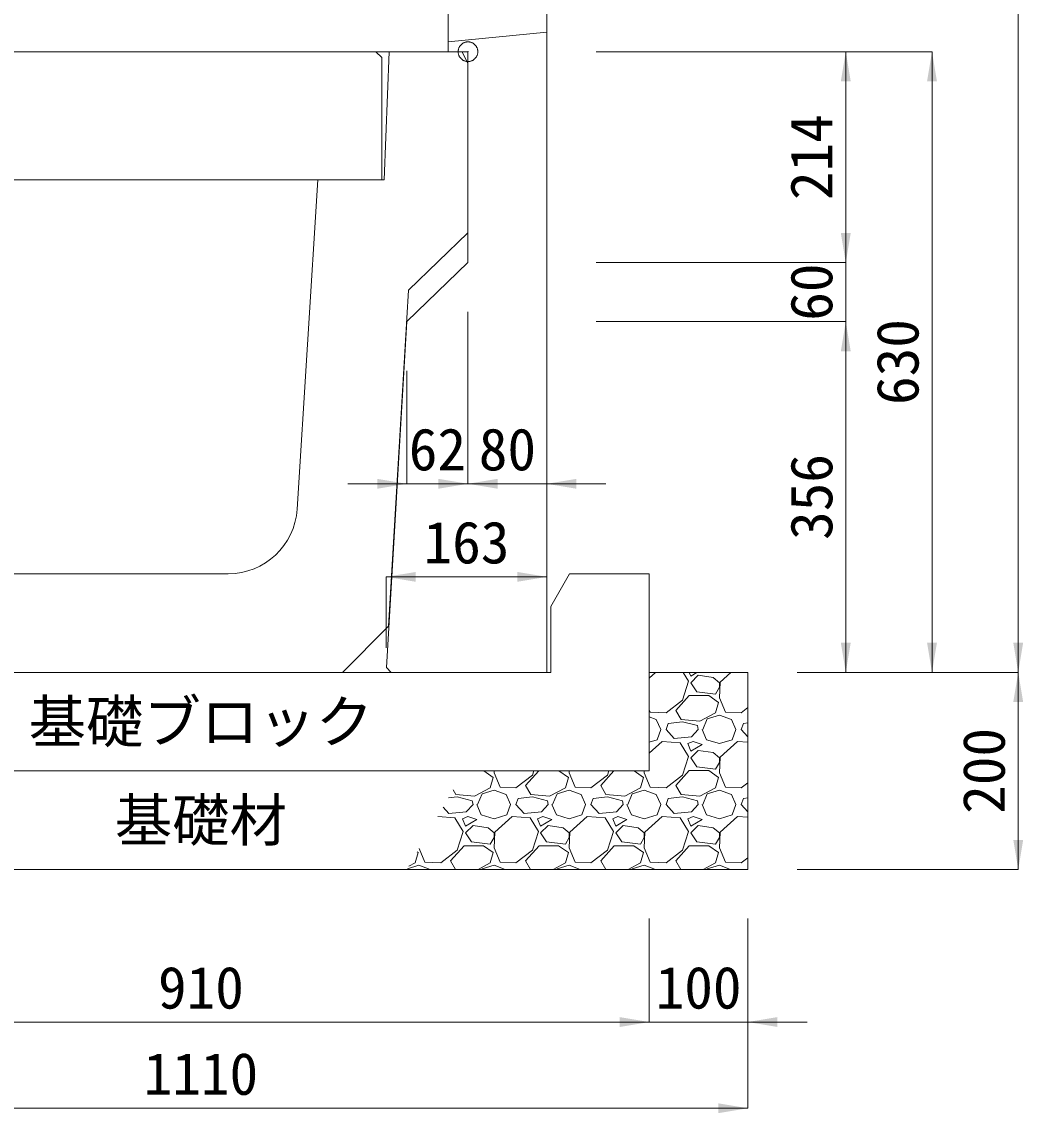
# Model space of a CAD drawing. Units: millimetres at full size, sheet at 1:40. Extents: x 206103 to 244503, y 883348 to 903496.
# Drawn here: x 239287 to 240304, y 887405 to 888513 of the extents above; entities that cross this region are included whole.
import ezdxf
from ezdxf.enums import TextEntityAlignment as Align

# ---------------------------------------------------------------- set-up
doc = ezdxf.new("R2010")
doc.units = ezdxf.units.MM
doc.header["$LTSCALE"] = 40
doc.header["$PDMODE"] = 32
doc.header["$PDSIZE"] = 20
doc.linetypes.add('DASHED', pattern=[7.5, 6, -1.5])
doc.linetypes.add('USER1', pattern=[28.575, 19.05, -3.175, 3.175, -3.175])
for name, color, linetype, lineweight in [('パネックスKUR', 2, 'Continuous', 20), ('基礎ブロック', 2, 'Continuous', 13), ('基礎材', 7, 'Continuous', 15), ('寸法線', 7, 'Continuous', 13), ('本体', 2, 'Continuous', 13), ('補助線', 8, 'USER1', 13), ('ﾊｯﾁﾝｸﾞ', 7, 'Continuous', 5)]:
    doc.layers.add(name, color=color, linetype=linetype, lineweight=lineweight)
doc.layers.add('文字', color=7, linetype='Continuous')
doc.styles.add('ＭＳ ゴシック', font='')
doc.styles.get('ＭＳ ゴシック').set_extended_font_data('MS Gothic')

# ---------------------------------------------------------------- blocks, each defined once
blk = doc.blocks.new('filled_arrow')
at = {"color": 0, "linetype": 'Continuous', "lineweight": -2}
blk.add_solid([(7.5, 1.25), (0, 0), (7.5, -1.25)], dxfattribs=at)

msp = doc.modelspace()

# ---------------------------------------------------------------- linework, layer by layer
at = {"layer": 'パネックスKUR'}
for p, q in [((239720.21, 889277.33), (239720.21, 888482.33)), ((239820.21, 889282.33), (239820.21, 887852.33)), ((239740.21, 888482.33), (239720.21, 888482.33)), ((239740.21, 888482.33), (239740.21, 888268.33)), ((239740.21, 888268.33), (239678.21, 888208.33)), ((239678.21, 888208.33), (239657.5, 887857.32)), ((239662.21, 887852.33), (239657.5, 887857.32)), ((239820.21, 887852.33), (239662.21, 887852.33))]:
    msp.add_line(p, q, dxfattribs=at)
at = {"layer": 'パネックスKUR', "linetype": 'DASHED', "lineweight": 9}
msp.add_line((239720.21, 888492.33), (239820.21, 888502.33), dxfattribs=at)
at = {"layer": '基礎ブロック', "lineweight": 20}
for p, q in [((239824.21, 887919.33), (239843.21, 887952.33)), ((239843.21, 887952.33), (239924.21, 887952.33)), ((239924.21, 887952.33), (239924.21, 887852.33)), ((239824.21, 887852.33), (239824.21, 887919.33)), ((239114.21, 887852.33), (239824.21, 887852.33)), ((239924.21, 887752.33), (239924.21, 887852.33)), ((239924.21, 887752.33), (239014.21, 887752.33))]:
    msp.add_line(p, q, dxfattribs=at)
at = {"layer": '基礎材', "lineweight": 13}
msp.add_line((240024.21, 887852.33), (239924.21, 887852.33), dxfattribs=at)
at = {"layer": '基礎材'}
for p, q in [((240024.21, 887652.33), (240024.21, 887852.33)), ((238914.21, 887652.33), (240024.21, 887652.33))]:
    msp.add_line(p, q, dxfattribs=at)
at = {"layer": '寸法線'}
for p, q in [((240298.55, 887852.33), (240298.55, 889282.33)), ((239670.21, 888482.33), (239115.21, 888482.33)), ((239870.21, 888482.33), (240211.05, 888482.33)), ((239870.21, 888482.33), (240123.55, 888482.33)), ((240123.55, 888482.33), (240123.55, 888268.33)), ((240211.05, 888482.33), (240211.05, 887852.33)), ((239820.21, 888417.33), (239820.21, 888043.74)), ((240123.55, 888328.33), (240123.55, 888148.33)), ((239870.21, 888268.33), (240123.55, 888268.33)), ((239870.21, 888268.33), (240123.55, 888268.33)), ((239740.21, 888218.33), (239740.21, 888043.74)), ((239740.21, 888218.33), (239740.21, 888043.74)), ((239870.21, 888208.33), (240123.55, 888208.33)), ((239870.21, 888208.33), (240123.55, 888208.33)), ((240123.55, 888208.33), (240123.55, 887852.33)), ((239678.21, 888158.33), (239678.21, 888043.74)), ((239800.21, 888043.74), (239618.21, 888043.74)), ((239680.21, 888043.74), (239880.21, 888043.74)), ((239657.21, 887949.25), (239820.21, 887949.25)), ((239657.21, 887877.33), (239657.21, 887949.25)), ((239820.21, 887877.33), (239820.21, 887949.25)), ((240074.21, 887852.33), (240298.55, 887852.33)), ((240074.21, 887852.33), (240211.05, 887852.33)), ((240074.21, 887852.33), (240123.55, 887852.33)), ((240074.21, 887852.33), (240298.55, 887852.33)), ((240298.55, 887852.33), (240298.55, 887652.33)), ((240074.21, 887652.33), (240298.55, 887652.33)), ((239924.21, 887602.33), (239924.21, 887497.39)), ((239924.21, 887602.33), (239924.21, 887497.39)), ((240024.21, 887602.33), (240024.21, 887497.39)), ((240024.21, 887602.33), (240024.21, 887409.89)), ((239014.21, 887497.39), (239924.21, 887497.39)), ((239864.21, 887497.39), (240084.21, 887497.39)), ((240024.21, 887409.89), (238914.21, 887409.89))]:
    msp.add_line(p, q, dxfattribs=at)
at = {"layer": '本体'}
for p, q in [((239660.21, 888482.33), (239655.21, 888352.33)), ((239660.21, 888482.33), (239734.21, 888482.33)), ((239740.21, 888470.33), (239734.21, 888482.33)), ((239740.21, 888470.33), (239740.21, 888298.33)), ((239587.71, 888352.33), (239566.81, 888017.96)), ((239587.71, 888352.33), (239655.21, 888352.33)), ((239740.21, 888298.33), (239679.71, 888240.33)), ((239679.71, 888240.33), (239659.57, 887899.19)), ((239278.47, 887952.33), (239496.94, 887952.33)), ((239612.71, 887852.33), (239659.57, 887899.19)), ((239162.71, 887852.33), (239612.71, 887852.33))]:
    msp.add_line(p, q, dxfattribs=at)
at = {"layer": '本体', "lineweight": 20}
msp.add_lwpolyline([(239122.71, 888352.33), (239122.71, 888476.33), (239128.71, 888482.33), (239646.71, 888482.33), (239652.71, 888476.33), (239652.71, 888352.33)], close=True, dxfattribs=at)
at = {"layer": '本体'}
msp.add_arc((239496.94, 888022.33), 70, 270, 356.42367, dxfattribs=at)
at = {"layer": '補助線'}
msp.add_point((239740.21, 888482.33), dxfattribs=at)
at = {"layer": 'ﾊｯﾁﾝｸﾞ'}
for p, q in [((239930.59, 887852.33), (239924.21, 887846.5)), ((239957.91, 887824.2), (239964, 887843.25)), ((239964, 887843.25), (239958.46, 887852.33)), ((239964.79, 887852.33), (239966.29, 887848.58)), ((239966.29, 887848.58), (239972.53, 887852.33)), ((239973.91, 887849.35), (239966.29, 887841.73)), ((239989.15, 887847.06), (239973.91, 887849.35)), ((239995.25, 887841.73), (239989.15, 887847.06)), ((240006.79, 887852.33), (239996.01, 887842.49)), ((239966.29, 887841.73), (239972.39, 887832.58)), ((239972.39, 887832.58), (239991.44, 887830.3)), ((239991.44, 887830.3), (239995.25, 887837.15)), ((239996.01, 887842.49), (239995.25, 887826.49)), ((239995.25, 887837.15), (239995.25, 887841.73)), ((239941.14, 887811.25), (239957.91, 887824.2)), ((239951.05, 887813.53), (239964.77, 887828.77)), ((239964.77, 887828.77), (239984.58, 887828.77)), ((239984.58, 887828.77), (239994.48, 887821.91)), ((239994.48, 887821.91), (239991.44, 887811.25)), ((239995.25, 887826.49), (240001.34, 887812.01)), ((239924.21, 887814.23), (239925.14, 887812.01)), ((239925.14, 887812.01), (239941.14, 887811.25)), ((239956.38, 887804.39), (239951.05, 887813.53)), ((239991.44, 887811.25), (239975.43, 887802.86)), ((240001.34, 887812.01), (240017.34, 887811.25)), ((240017.34, 887811.25), (240024.21, 887816.55)), ((239924.21, 887807.03), (239931.24, 887804.39)), ((239931.24, 887804.39), (239935.81, 887794.48)), ((239941.14, 887794.48), (239943.43, 887800.58)), ((239957.91, 887802.1), (239943.43, 887800.58)), ((239975.43, 887802.86), (239956.38, 887804.39)), ((239973.15, 887798.29), (239957.91, 887802.1)), ((239978.48, 887794.48), (239983.05, 887805.15)), ((239983.05, 887805.15), (239995.25, 887808.96)), ((239995.25, 887808.96), (240007.44, 887804.39)), ((240007.44, 887804.39), (240012.01, 887794.48)), ((240017.34, 887794.48), (240019.63, 887800.58)), ((240024.21, 887801.06), (240019.63, 887800.58)), ((239932, 887783.81), (239935.81, 887794.48)), ((239949.53, 887785.34), (239941.14, 887794.48)), ((239973.91, 887794.48), (239967.05, 887786.86)), ((239973.91, 887794.48), (239973.15, 887798.29)), ((239977.72, 887794.48), (239982.29, 887783.81)), ((240008.2, 887783.81), (240012.01, 887794.48)), ((240024.21, 887787), (240017.34, 887794.48)), ((239924.21, 887781.52), (239932, 887783.81)), ((239937.33, 887782.29), (239924.21, 887770.3)), ((239955.62, 887780.77), (239937.33, 887782.29)), ((239967.05, 887786.86), (239949.53, 887785.34)), ((239964, 887767.05), (239955.62, 887780.77)), ((239968.58, 887782.29), (239963.24, 887780)), ((239963.24, 887780), (239966.29, 887772.38)), ((239966.29, 887772.38), (239977.72, 887779.24)), ((239977.72, 887779.24), (239968.58, 887782.29)), ((239982.29, 887783.81), (239995.25, 887780)), ((239995.25, 887780), (240008.2, 887783.81)), ((240013.53, 887782.29), (239996.01, 887766.29)), ((240024.21, 887781.4), (240013.53, 887782.29)), ((239957.91, 887748), (239964, 887767.05)), ((239973.91, 887773.15), (239966.29, 887765.53)), ((239966.29, 887765.53), (239972.39, 887756.38)), ((239989.15, 887770.86), (239973.91, 887773.15)), ((239995.25, 887765.53), (239989.15, 887770.86)), ((239996.01, 887766.29), (239995.25, 887750.29)), ((239995.25, 887760.95), (239995.25, 887765.53)), ((239972.39, 887756.38), (239991.44, 887754.1)), ((239991.44, 887754.1), (239995.25, 887760.95)), ((239756.33, 887752.33), (239765.88, 887745.71)), ((239765.88, 887745.71), (239762.84, 887735.05)), ((239766.74, 887752.33), (239766.65, 887750.29)), ((239766.65, 887750.29), (239772.74, 887735.81)), ((239788.74, 887735.05), (239805.51, 887748)), ((239798.65, 887737.33), (239812.15, 887752.33)), ((239805.51, 887748), (239806.89, 887752.33)), ((239832.53, 887752.33), (239842.08, 887745.71)), ((239842.08, 887745.71), (239839.04, 887735.05)), ((239842.94, 887752.33), (239842.85, 887750.29)), ((239842.85, 887750.29), (239848.94, 887735.81)), ((239864.94, 887735.05), (239881.71, 887748)), ((239874.85, 887737.33), (239888.35, 887752.33)), ((239881.71, 887748), (239883.09, 887752.33)), ((239908.73, 887752.33), (239918.28, 887745.71)), ((239918.28, 887745.71), (239915.24, 887735.05)), ((239919.14, 887752.33), (239919.05, 887750.29)), ((239919.05, 887750.29), (239925.14, 887735.81)), ((239941.14, 887735.05), (239957.91, 887748)), ((239951.05, 887737.33), (239964.77, 887752.57)), ((239964.77, 887752.57), (239984.58, 887752.57)), ((239984.58, 887752.57), (239994.48, 887745.71)), ((239994.48, 887745.71), (239991.44, 887735.05)), ((239995.25, 887750.29), (240001.34, 887735.81)), ((239727.78, 887728.19), (239725, 887732.95)), ((239762.84, 887735.05), (239746.83, 887726.66)), ((239754.45, 887728.95), (239766.65, 887732.76)), ((239766.65, 887732.76), (239778.84, 887728.19)), ((239772.74, 887735.81), (239788.74, 887735.05)), ((239803.98, 887728.19), (239798.65, 887737.33)), ((239839.04, 887735.05), (239823.03, 887726.66)), ((239830.65, 887728.95), (239842.85, 887732.76)), ((239842.85, 887732.76), (239855.04, 887728.19)), ((239848.94, 887735.81), (239864.94, 887735.05)), ((239880.18, 887728.19), (239874.85, 887737.33)), ((239915.24, 887735.05), (239899.23, 887726.66)), ((239906.85, 887728.95), (239919.05, 887732.76)), ((239919.05, 887732.76), (239931.24, 887728.19)), ((239925.14, 887735.81), (239941.14, 887735.05)), ((239956.38, 887728.19), (239951.05, 887737.33)), ((239991.44, 887735.05), (239975.43, 887726.66)), ((239983.05, 887728.95), (239995.25, 887732.76)), ((239995.25, 887732.76), (240007.44, 887728.19)), ((240001.34, 887735.81), (240017.34, 887735.05)), ((240017.34, 887735.05), (240024.21, 887740.35)), ((239729.31, 887725.9), (239720.39, 887724.96)), ((239746.83, 887726.66), (239727.78, 887728.19)), ((239744.55, 887722.09), (239729.31, 887725.9)), ((239745.31, 887718.28), (239744.55, 887722.09)), ((239749.88, 887718.28), (239754.45, 887728.95)), ((239778.84, 887728.19), (239783.41, 887718.28)), ((239788.74, 887718.28), (239791.03, 887724.38)), ((239805.51, 887725.9), (239791.03, 887724.38)), ((239823.03, 887726.66), (239803.98, 887728.19)), ((239820.75, 887722.09), (239805.51, 887725.9)), ((239821.51, 887718.28), (239820.75, 887722.09)), ((239826.08, 887718.28), (239830.65, 887728.95)), ((239855.04, 887728.19), (239859.61, 887718.28)), ((239864.94, 887718.28), (239867.23, 887724.38)), ((239881.71, 887725.9), (239867.23, 887724.38)), ((239899.23, 887726.66), (239880.18, 887728.19)), ((239896.95, 887722.09), (239881.71, 887725.9)), ((239897.71, 887718.28), (239896.95, 887722.09)), ((239902.28, 887718.28), (239906.85, 887728.95)), ((239931.24, 887728.19), (239935.81, 887718.28)), ((239941.14, 887718.28), (239943.43, 887724.38)), ((239957.91, 887725.9), (239943.43, 887724.38)), ((239975.43, 887726.66), (239956.38, 887728.19)), ((239973.15, 887722.09), (239957.91, 887725.9)), ((239973.91, 887718.28), (239973.15, 887722.09)), ((239978.48, 887718.28), (239983.05, 887728.95)), ((240007.44, 887728.19), (240012.01, 887718.28)), ((240017.34, 887718.28), (240019.63, 887724.38)), ((240024.21, 887724.86), (240019.63, 887724.38)), ((239720.93, 887709.14), (239714.99, 887715.61)), ((239738.45, 887710.66), (239720.93, 887709.14)), ((239745.31, 887718.28), (239738.45, 887710.66)), ((239749.12, 887718.28), (239753.69, 887707.61)), ((239779.6, 887707.61), (239783.41, 887718.28)), ((239797.13, 887709.14), (239788.74, 887718.28)), ((239814.65, 887710.66), (239797.13, 887709.14)), ((239821.51, 887718.28), (239814.65, 887710.66)), ((239825.32, 887718.28), (239829.89, 887707.61)), ((239855.8, 887707.61), (239859.61, 887718.28)), ((239873.33, 887709.14), (239864.94, 887718.28)), ((239890.85, 887710.66), (239873.33, 887709.14)), ((239897.71, 887718.28), (239890.85, 887710.66)), ((239901.52, 887718.28), (239906.09, 887707.61)), ((239932, 887707.61), (239935.81, 887718.28)), ((239949.53, 887709.14), (239941.14, 887718.28)), ((239967.05, 887710.66), (239949.53, 887709.14)), ((239973.91, 887718.28), (239967.05, 887710.66)), ((239977.72, 887718.28), (239982.29, 887707.61)), ((240008.2, 887707.61), (240012.01, 887718.28)), ((240024.21, 887710.8), (240017.34, 887718.28)), ((239727.02, 887704.57), (239709.46, 887706.03)), ((239735.4, 887690.85), (239727.02, 887704.57)), ((239739.98, 887706.09), (239734.64, 887703.8)), ((239734.64, 887703.8), (239737.69, 887696.18)), ((239737.69, 887696.18), (239749.12, 887703.04)), ((239749.12, 887703.04), (239739.98, 887706.09)), ((239753.69, 887707.61), (239766.65, 887703.8)), ((239766.65, 887703.8), (239779.6, 887707.61)), ((239784.93, 887706.09), (239767.41, 887690.09)), ((239803.22, 887704.57), (239784.93, 887706.09)), ((239811.6, 887690.85), (239803.22, 887704.57)), ((239816.18, 887706.09), (239810.84, 887703.8)), ((239810.84, 887703.8), (239813.89, 887696.18)), ((239813.89, 887696.18), (239825.32, 887703.04)), ((239825.32, 887703.04), (239816.18, 887706.09)), ((239829.89, 887707.61), (239842.85, 887703.8)), ((239842.85, 887703.8), (239855.8, 887707.61)), ((239861.13, 887706.09), (239843.61, 887690.09)), ((239879.42, 887704.57), (239861.13, 887706.09)), ((239887.8, 887690.85), (239879.42, 887704.57)), ((239892.38, 887706.09), (239887.04, 887703.8)), ((239887.04, 887703.8), (239890.09, 887696.18)), ((239890.09, 887696.18), (239901.52, 887703.04)), ((239901.52, 887703.04), (239892.38, 887706.09)), ((239906.09, 887707.61), (239919.05, 887703.8)), ((239919.05, 887703.8), (239932, 887707.61)), ((239937.33, 887706.09), (239919.81, 887690.09)), ((239955.62, 887704.57), (239937.33, 887706.09)), ((239964, 887690.85), (239955.62, 887704.57)), ((239968.58, 887706.09), (239963.24, 887703.8)), ((239963.24, 887703.8), (239966.29, 887696.18)), ((239966.29, 887696.18), (239977.72, 887703.04)), ((239977.72, 887703.04), (239968.58, 887706.09)), ((239982.29, 887707.61), (239995.25, 887703.8)), ((239995.25, 887703.8), (240008.2, 887707.61)), ((240013.53, 887706.09), (239996.01, 887690.09)), ((240024.21, 887705.2), (240013.53, 887706.09)), ((239729.31, 887671.8), (239735.4, 887690.85)), ((239745.31, 887696.95), (239737.69, 887689.33)), ((239737.69, 887689.33), (239743.79, 887680.18)), ((239760.55, 887694.66), (239745.31, 887696.95)), ((239766.65, 887689.33), (239760.55, 887694.66)), ((239767.41, 887690.09), (239766.65, 887674.09)), ((239766.65, 887684.75), (239766.65, 887689.33)), ((239805.51, 887671.8), (239811.6, 887690.85)), ((239821.51, 887696.95), (239813.89, 887689.33)), ((239813.89, 887689.33), (239819.99, 887680.18)), ((239836.75, 887694.66), (239821.51, 887696.95)), ((239842.85, 887689.33), (239836.75, 887694.66)), ((239843.61, 887690.09), (239842.85, 887674.09)), ((239842.85, 887684.75), (239842.85, 887689.33)), ((239881.71, 887671.8), (239887.8, 887690.85)), ((239897.71, 887696.95), (239890.09, 887689.33)), ((239890.09, 887689.33), (239896.19, 887680.18)), ((239912.95, 887694.66), (239897.71, 887696.95)), ((239919.05, 887689.33), (239912.95, 887694.66)), ((239919.81, 887690.09), (239919.05, 887674.09)), ((239919.05, 887684.75), (239919.05, 887689.33)), ((239957.91, 887671.8), (239964, 887690.85)), ((239973.91, 887696.95), (239966.29, 887689.33)), ((239966.29, 887689.33), (239972.39, 887680.18)), ((239989.15, 887694.66), (239973.91, 887696.95)), ((239995.25, 887689.33), (239989.15, 887694.66)), ((239996.01, 887690.09), (239995.25, 887674.09)), ((239995.25, 887684.75), (239995.25, 887689.33)), ((239743.79, 887680.18), (239762.84, 887677.9)), ((239762.84, 887677.9), (239766.65, 887684.75)), ((239819.99, 887680.18), (239839.04, 887677.9)), ((239839.04, 887677.9), (239842.85, 887684.75)), ((239896.19, 887680.18), (239915.24, 887677.9)), ((239915.24, 887677.9), (239919.05, 887684.75)), ((239972.39, 887680.18), (239991.44, 887677.9)), ((239991.44, 887677.9), (239995.25, 887684.75)), ((239689.68, 887669.51), (239686.64, 887658.85)), ((239688.75, 887670.16), (239689.68, 887669.51)), ((239690.69, 887673.51), (239696.54, 887659.61)), ((239712.54, 887658.85), (239729.31, 887671.8)), ((239722.45, 887661.13), (239736.17, 887676.37)), ((239736.17, 887676.37), (239755.98, 887676.37)), ((239755.98, 887676.37), (239765.88, 887669.51)), ((239765.88, 887669.51), (239762.84, 887658.85)), ((239766.65, 887674.09), (239772.74, 887659.61)), ((239788.74, 887658.85), (239805.51, 887671.8)), ((239798.65, 887661.13), (239812.37, 887676.37)), ((239812.37, 887676.37), (239832.18, 887676.37)), ((239832.18, 887676.37), (239842.08, 887669.51)), ((239842.08, 887669.51), (239839.04, 887658.85)), ((239842.85, 887674.09), (239848.94, 887659.61)), ((239864.94, 887658.85), (239881.71, 887671.8)), ((239874.85, 887661.13), (239888.57, 887676.37)), ((239888.57, 887676.37), (239908.38, 887676.37)), ((239908.38, 887676.37), (239918.28, 887669.51)), ((239918.28, 887669.51), (239915.24, 887658.85)), ((239919.05, 887674.09), (239925.14, 887659.61)), ((239941.14, 887658.85), (239957.91, 887671.8)), ((239951.05, 887661.13), (239964.77, 887676.37)), ((239964.77, 887676.37), (239984.58, 887676.37)), ((239984.58, 887676.37), (239994.48, 887669.51)), ((239994.48, 887669.51), (239991.44, 887658.85)), ((239995.25, 887674.09), (240001.34, 887659.61)), ((239678.8, 887652.92), (239690.45, 887656.56)), ((239686.64, 887658.85), (239680.3, 887655.53)), ((239690.45, 887656.56), (239701.73, 887652.33)), ((239696.54, 887659.61), (239712.54, 887658.85)), ((239727.59, 887652.33), (239722.45, 887661.13)), ((239762.84, 887658.85), (239750.4, 887652.33)), ((239754.45, 887652.75), (239766.65, 887656.56)), ((239766.65, 887656.56), (239777.93, 887652.33)), ((239772.74, 887659.61), (239788.74, 887658.85)), ((239803.79, 887652.33), (239798.65, 887661.13)), ((239839.04, 887658.85), (239826.6, 887652.33)), ((239830.65, 887652.75), (239842.85, 887656.56)), ((239842.85, 887656.56), (239854.13, 887652.33)), ((239848.94, 887659.61), (239864.94, 887658.85)), ((239879.99, 887652.33), (239874.85, 887661.13)), ((239915.24, 887658.85), (239902.8, 887652.33)), ((239906.85, 887652.75), (239919.05, 887656.56)), ((239919.05, 887656.56), (239930.33, 887652.33)), ((239925.14, 887659.61), (239941.14, 887658.85)), ((239956.19, 887652.33), (239951.05, 887661.13)), ((239991.44, 887658.85), (239979, 887652.33)), ((239983.05, 887652.75), (239995.25, 887656.56)), ((239995.25, 887656.56), (240006.53, 887652.33)), ((240001.34, 887659.61), (240017.34, 887658.85)), ((240017.34, 887658.85), (240024.21, 887664.15)), ((239754.28, 887652.33), (239754.45, 887652.75)), ((239830.48, 887652.33), (239830.65, 887652.75)), ((239906.68, 887652.33), (239906.85, 887652.75)), ((239982.88, 887652.33), (239983.05, 887652.75))]:
    msp.add_line(p, q, dxfattribs=at)

# ---------------------------------------------------------------- block references
at = {"layer": '寸法線', "xscale": 4, "yscale": 4}
for p, rotation in [((240123.55, 888482.33), 270), ((240211.05, 888482.33), 270), ((240123.55, 888268.33), 90), ((240123.55, 888268.33), 90), ((240123.55, 888208.33), 270), ((240123.55, 888208.33), 270), ((239678.21, 888043.74), 180), ((239740.21, 888043.74), 180), ((239820.21, 887949.25), 180), ((240123.55, 887852.33), 90), ((240211.05, 887852.33), 90), ((240298.55, 887852.33), 90), ((240298.55, 887852.33), 270), ((240298.55, 887652.33), 90), ((239924.21, 887497.39), 180), ((239924.21, 887497.39), 180), ((240024.21, 887409.89), 180)]:
    msp.add_blockref('filled_arrow', p, dxfattribs=dict(at, rotation=rotation))
for p in [(239740.21, 888043.74), (239820.21, 888043.74), (239657.21, 887949.25), (240024.21, 887497.39)]:
    msp.add_blockref('filled_arrow', p, dxfattribs=at)

# ---------------------------------------------------------------- texts
at = {"layer": '寸法線', "style": 'ＭＳ ゴシック'}
for s, p in [('214', (240088.55, 888375.33)), ('60', (240088.55, 888238.33)), ('630', (240176.05, 888167.33)), ('356', (240088.55, 888030.33)), ('200', (240263.55, 887752.33))]:
    msp.add_text(s, height=42.72, rotation=90, dxfattribs=at).set_placement(p, align=Align.MIDDLE_CENTER)
for s, p in [('62', (239709.21, 888078.74)), ('80', (239780.21, 888078.74)), ('163', (239738.71, 887984.25)), ('910', (239469.21, 887532.39)), ('100', (239974.21, 887532.39)), ('1110', (239469.21, 887444.89))]:
    msp.add_text(s, height=42.72, dxfattribs=at).set_placement(p, align=Align.MIDDLE_CENTER)
at = {"layer": '文字', "style": 'ＭＳ ゴシック'}
for s, p in [('基礎ブロック', (239469.21, 887802.33)), ('基礎材', (239469.21, 887702.33))]:
    msp.add_text(s, height=42.72, dxfattribs=at).set_placement(p, align=Align.MIDDLE_CENTER)

doc.saveas('drawing.dxf')
